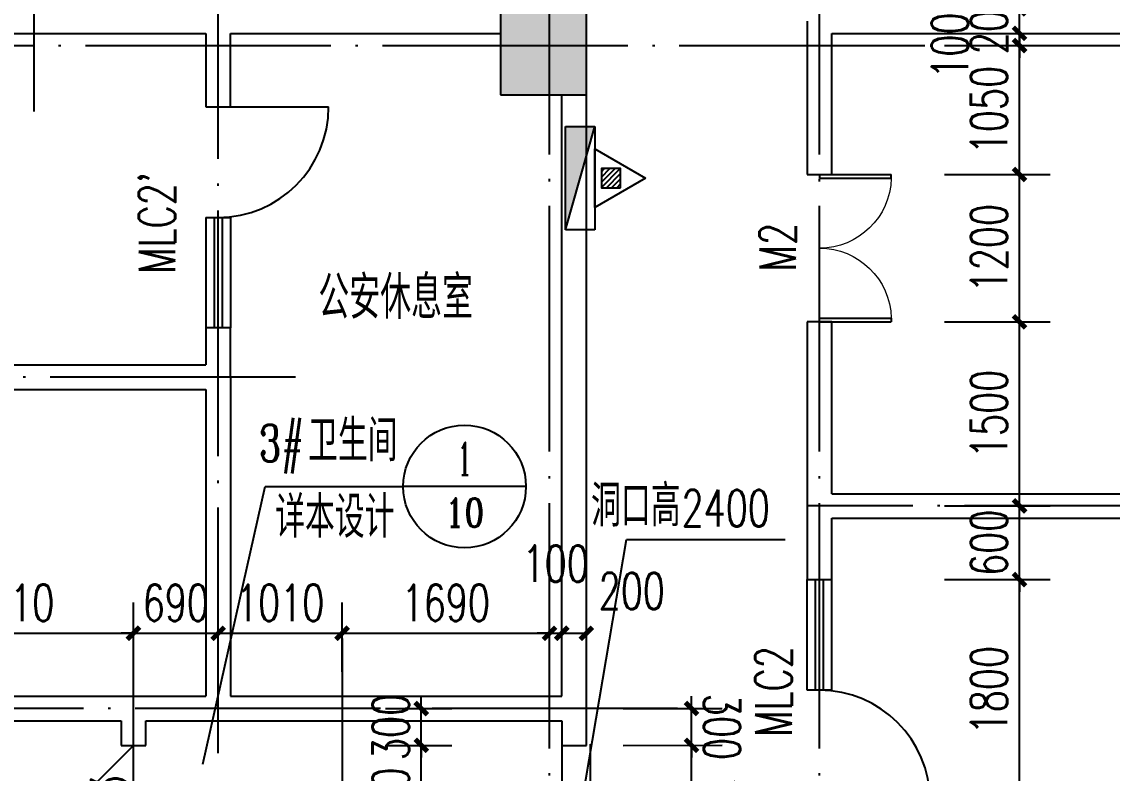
# Model space of a CAD drawing. Extents: x 63793 to 231107, y 20849 to 337643.
# Drawn here: x 184299 to 193184, y 229705 to 235825 of the extents above; entities that cross this region are included whole.
import ezdxf
from ezdxf.enums import TextEntityAlignment as Align

# ---------------------------------------------------------------- set-up
doc = ezdxf.new("R2010")
doc.units = 0
doc.header["$LTSCALE"] = 1000
doc.header["$MEASUREMENT"] = 0
doc.linetypes.add('DASH', pattern=[0.35, 0.25, -0.1])
doc.linetypes.add('DOTE', pattern=[2.42, 2, -0.2, 0.02, -0.2])
for name, color, linetype in [('COLUMN', 2, 'Continuous'), ('DIM_LEAD', 3, 'Continuous'), ('DOTE', 1, 'DOTE'), ('EQUIP_消火栓', 7, 'Continuous'), ('EQUIP_消防', 7, 'Continuous'), ('PUB_DIM', 3, 'Continuous'), ('PUB_HATCH', 8, 'Continuous'), ('PUB_TEXT', 7, 'Continuous'), ('WALL', 2, 'Continuous'), ('WINDOW', 4, 'Continuous'), ('WINDOW_TEXT', 7, 'Continuous')]:
    doc.layers.add(name, color=color, linetype=linetype)
doc.styles.add('_TCH_DIM', font='SIMPLEX', dxfattribs={"bigfont": 'GBCBIG'})
doc.styles.add('_TCH_DIM_T3', font='SIMPLEX', dxfattribs={"width": 0.705882, "bigfont": 'GBCBIG'})
doc.styles.add('_TCH_LABEL', font='COMPLEX', dxfattribs={"bigfont": 'GBCBIG'})
doc.styles.add('_TCH_WINDOW', font='SIMPLEX', dxfattribs={"height": 3.5, "bigfont": 'GBCBIG'})
doc.styles.get("Standard").update_dxf_attribs({"font": 'gbenor.shx', "bigfont": 'gbcbig.shx'})
doc.dimstyles.new('_TCH_ARCH&&100', dxfattribs={"dimtxt": 297.5, "dimasz": 100, "dimexe": 250, "dimexo": 300, "dimgap": 100, "dimtad": 1, "dimdec": 0, "dimzin": 0, "dimdsep": 46, "dimtxsty": '_TCH_DIM_T3', "dimblk": 'ARCHTICK', "dimcen": 0.09, "dimclrt": 7, "dimazin": 2, "dimtfac": 1, "dimtdec": 0, "dimtix": 1, "dimtmove": 2, "dimatfit": 3, "dimfxl": 0, "dimtolj": 1, "dimtzin": 0, "dimarcsym": 0})

# ---------------------------------------------------------------- blocks, each defined once
blk = doc.blocks.new('$TwtSys$00000434')
for p, q in [((-0.5, 0.5), (-0.5, -0.5)), ((-0.5, -0.5), (0.5, 0.5)), ((0.5, 0.5), (-0.5, 0.5)), ((0.5, -0.5), (0.5, 0.5)), ((-0.5, -0.5), (0.5, -0.5))]:
    blk.add_line(p, q)
blk.add_solid([(0.5, -0.5), (0.5, 0.5), (-0.5, -0.5)])
blk = doc.blocks.new('$ATTACHMENT$00000214')
h = blk.add_hatch()
h.set_pattern_fill('ANSI31', color=256, scale=200, style=0)
h.set_pattern_definition([(45, (-38543.802, -6842.639), (-17.67767, 17.67767), [])])
h.paths.add_polyline_path([(-64.9, 1.9), (64.9, 1.9), (64.9, -127.9), (-64.9, -127.9)])
for points in [[(0, 171.8), (-198.4, -171.8), (198.4, -171.8)], [(-64.9, 1.9), (64.9, 1.9), (64.9, -127.9), (-64.9, -127.9)]]:
    blk.add_lwpolyline(points, close=True)
blk = doc.blocks.new('dsff')
at = {"layer": 'EQUIP_消火栓', "xscale": -840, "yscale": 240, "zscale": 840, "rotation": 270}
blk.add_blockref('$TwtSys$00000434', (399349.1, -2472.9), dxfattribs=at)
at = {"layer": 'EQUIP_消防', "xscale": -1.2, "yscale": 1.2, "zscale": 1.2, "rotation": 270}
blk.add_blockref('$ATTACHMENT$00000214', (399675.2, -2472.9), dxfattribs=at)
blk = doc.blocks.new('_ArchTick')
at = {"color": 0, "linetype": 'ByBlock', "const_width": 0.4}
blk.add_lwpolyline([(-0.5, -0.5), (0.5, 0.5)], dxfattribs=at)
blk = doc.blocks.new('*D1118')
at = {"layer": 'Defpoints', "color": 0, "transparency": 16777216}
for p in [(191518.8, 231280.9), (192429, 231280.9), (191518.8, 229480.9)]:
    blk.add_point(p, dxfattribs=at)
at = {"layer": 'PUB_DIM', "color": 0, "lineweight": -2, "transparency": 16777216}
for p, q in [((191818.8, 231280.9), (192679, 231280.9)), ((192429, 229480.9), (192429, 231280.9)), ((191818.8, 229480.9), (192679, 229480.9))]:
    blk.add_line(p, q, dxfattribs=at)
at = {"layer": 'PUB_DIM', "color": 0, "lineweight": -2, "transparency": 16777216, "xscale": 100, "yscale": 100, "zscale": 100}
for p, rotation in [((192429, 231280.9), 90), ((192429, 229480.9), 270)]:
    blk.add_blockref('_ArchTick', p, dxfattribs=dict(at, rotation=rotation))
at = {"layer": 'PUB_DIM', "color": 7, "transparency": 16777216, "insert": (192180.3, 230380.9), "char_height": 297.5, "attachment_point": 5, "rotation": 90, "style": '_TCH_DIM_T3'}
blk.add_mtext('\\A1;1800', dxfattribs=at)
blk = doc.blocks.new('*D1119')
at = {"layer": 'Defpoints', "color": 0, "transparency": 16777216}
for p in [(191518.8, 231881.2), (192429, 231881.2), (191518.8, 231280.9)]:
    blk.add_point(p, dxfattribs=at)
at = {"layer": 'PUB_DIM', "color": 0, "lineweight": -2, "transparency": 16777216}
for p, q in [((192429, 231881.2), (192429, 231981.2)), ((191818.8, 231881.2), (192679, 231881.2)), ((192429, 231280.9), (192429, 231881.2)), ((191818.8, 231280.9), (192679, 231280.9)), ((192429, 231280.9), (192429, 231180.9))]:
    blk.add_line(p, q, dxfattribs=at)
at = {"layer": 'PUB_DIM', "color": 0, "lineweight": -2, "transparency": 16777216, "xscale": 100, "yscale": 100, "zscale": 100}
for p, rotation in [((192429, 231881.2), 270), ((192429, 231280.9), 90)]:
    blk.add_blockref('_ArchTick', p, dxfattribs=dict(at, rotation=rotation))
at = {"layer": 'PUB_DIM', "color": 7, "transparency": 16777216, "insert": (192180.3, 231581), "char_height": 297.5, "attachment_point": 5, "rotation": 90, "style": '_TCH_DIM_T3'}
blk.add_mtext('\\A1;600', dxfattribs=at)
blk = doc.blocks.new('*D1120')
at = {"layer": 'Defpoints', "color": 0, "transparency": 16777216}
for p in [(191518.8, 233381.3), (192429, 233381.3), (191518.8, 231881.2)]:
    blk.add_point(p, dxfattribs=at)
at = {"layer": 'PUB_DIM', "color": 0, "lineweight": -2, "transparency": 16777216}
for p, q in [((191818.8, 233381.3), (192679, 233381.3)), ((192429, 231881.2), (192429, 233381.3)), ((191818.8, 231881.2), (192679, 231881.2))]:
    blk.add_line(p, q, dxfattribs=at)
at = {"layer": 'PUB_DIM', "color": 0, "lineweight": -2, "transparency": 16777216, "xscale": 100, "yscale": 100, "zscale": 100}
for p, rotation in [((192429, 233381.3), 90), ((192429, 231881.2), 270)]:
    blk.add_blockref('_ArchTick', p, dxfattribs=dict(at, rotation=rotation))
at = {"layer": 'PUB_DIM', "color": 7, "transparency": 16777216, "insert": (192180.3, 232631.2), "char_height": 297.5, "attachment_point": 5, "rotation": 90, "style": '_TCH_DIM_T3'}
blk.add_mtext('\\A1;1500', dxfattribs=at)
blk = doc.blocks.new('*D1121')
at = {"layer": 'Defpoints', "color": 0, "transparency": 16777216}
for p in [(191518.8, 234581.3), (192429, 234581.3), (191518.8, 233381.3)]:
    blk.add_point(p, dxfattribs=at)
at = {"layer": 'PUB_DIM', "color": 0, "lineweight": -2, "transparency": 16777216}
for p, q in [((191818.8, 234581.3), (192679, 234581.3)), ((192429, 233381.3), (192429, 234581.3)), ((191818.8, 233381.3), (192679, 233381.3))]:
    blk.add_line(p, q, dxfattribs=at)
at = {"layer": 'PUB_DIM', "color": 0, "lineweight": -2, "transparency": 16777216, "xscale": 100, "yscale": 100, "zscale": 100}
for p, rotation in [((192429, 234581.3), 90), ((192429, 233381.3), 270)]:
    blk.add_blockref('_ArchTick', p, dxfattribs=dict(at, rotation=rotation))
at = {"layer": 'PUB_DIM', "color": 7, "transparency": 16777216, "insert": (192180.3, 233981.3), "char_height": 297.5, "attachment_point": 5, "rotation": 90, "style": '_TCH_DIM_T3'}
blk.add_mtext('\\A1;1200', dxfattribs=at)
blk = doc.blocks.new('*D1122')
at = {"layer": 'Defpoints', "color": 0, "transparency": 16777216}
for p in [(191518.8, 235631.2), (192429, 235631.2), (191518.8, 234581.3)]:
    blk.add_point(p, dxfattribs=at)
at = {"layer": 'PUB_DIM', "color": 0, "lineweight": -2, "transparency": 16777216}
for p, q in [((191818.8, 235631.2), (192679, 235631.2)), ((192429, 234581.3), (192429, 235631.2)), ((191818.8, 234581.3), (192679, 234581.3))]:
    blk.add_line(p, q, dxfattribs=at)
at = {"layer": 'PUB_DIM', "color": 0, "lineweight": -2, "transparency": 16777216, "xscale": 100, "yscale": 100, "zscale": 100}
for p, rotation in [((192429, 235631.2), 90), ((192429, 234581.3), 270)]:
    blk.add_blockref('_ArchTick', p, dxfattribs=dict(at, rotation=rotation))
at = {"layer": 'PUB_DIM', "color": 7, "transparency": 16777216, "insert": (192180.3, 235106.2), "char_height": 297.5, "attachment_point": 5, "rotation": 90, "style": '_TCH_DIM_T3'}
blk.add_mtext('\\A1;1050', dxfattribs=at)
blk = doc.blocks.new('*D1123')
at = {"layer": 'Defpoints', "color": 0, "transparency": 16777216}
for p in [(191518.8, 235731.2), (192429, 235731.2), (191518.8, 235631.2)]:
    blk.add_point(p, dxfattribs=at)
at = {"layer": 'PUB_DIM', "color": 0, "lineweight": -2, "transparency": 16777216}
for p, q in [((192429, 235731.2), (192429, 235831.2)), ((191818.8, 235731.2), (192679, 235731.2)), ((192429, 235631.2), (192429, 235731.2)), ((191818.8, 235631.2), (192679, 235631.2)), ((192429, 235631.2), (192429, 235531.2))]:
    blk.add_line(p, q, dxfattribs=at)
at = {"layer": 'PUB_DIM', "color": 0, "lineweight": -2, "transparency": 16777216, "xscale": 100, "yscale": 100, "zscale": 100}
for p, rotation in [((192429, 235731.2), 270), ((192429, 235631.2), 90)]:
    blk.add_blockref('_ArchTick', p, dxfattribs=dict(at, rotation=rotation))
at = {"layer": 'PUB_DIM', "color": 7, "transparency": 16777216, "insert": (191861.5, 235631.2), "char_height": 297.5, "attachment_point": 5, "rotation": 90, "style": '_TCH_DIM_T3'}
blk.add_mtext('\\A1;100', dxfattribs=at)
blk = doc.blocks.new('*D1124')
at = {"layer": 'Defpoints', "color": 0, "transparency": 16777216}
for p in [(191518.8, 235931.2), (192429, 235931.2), (191518.8, 235731.2)]:
    blk.add_point(p, dxfattribs=at)
at = {"layer": 'PUB_DIM', "color": 0, "lineweight": -2, "transparency": 16777216}
for p, q in [((192429, 235931.2), (192429, 236031.2)), ((191818.8, 235931.2), (192679, 235931.2)), ((192429, 235731.2), (192429, 235931.2)), ((191818.8, 235731.2), (192679, 235731.2)), ((192429, 235731.2), (192429, 235631.2))]:
    blk.add_line(p, q, dxfattribs=at)
at = {"layer": 'PUB_DIM', "color": 0, "lineweight": -2, "transparency": 16777216, "xscale": 100, "yscale": 100, "zscale": 100}
for p, rotation in [((192429, 235931.2), 270), ((192429, 235731.2), 90)]:
    blk.add_blockref('_ArchTick', p, dxfattribs=dict(at, rotation=rotation))
at = {"layer": 'PUB_DIM', "color": 7, "transparency": 16777216, "insert": (192180.3, 235831.2), "char_height": 297.5, "attachment_point": 5, "rotation": 90, "style": '_TCH_DIM_T3'}
blk.add_mtext('\\A1;200', dxfattribs=at)
blk = doc.blocks.new('*D1227')
at = {"layer": 'Defpoints', "color": 0, "transparency": 16777216}
for p in [(188898.3, 229931.2), (189756.3, 229931.4), (188898.7, 228731.2)]:
    blk.add_point(p, dxfattribs=at)
at = {"layer": 'PUB_DIM', "color": 0, "lineweight": -2, "transparency": 16777216}
for p, q in [((189198.3, 229931.3), (190006.3, 229931.5)), ((189756.7, 228731.4), (189756.3, 229931.4)), ((189198.7, 228731.3), (190006.7, 228731.5))]:
    blk.add_line(p, q, dxfattribs=at)
at = {"layer": 'PUB_DIM', "color": 0, "lineweight": -2, "transparency": 16777216, "xscale": 100, "yscale": 100, "zscale": 100}
for p, rotation in [((189756.3, 229931.4), 90.01919057545673), ((189756.7, 228731.4), 270.0191905754567)]:
    blk.add_blockref('_ArchTick', p, dxfattribs=dict(at, rotation=rotation))
at = {"layer": 'PUB_DIM', "color": 7, "transparency": 16777216, "insert": (190005.3, 229331.5), "char_height": 297.5, "attachment_point": 5, "rotation": 270.01919, "style": '_TCH_DIM_T3'}
blk.add_mtext('\\A1;1200', dxfattribs=at)
blk = doc.blocks.new('*D1228')
at = {"layer": 'Defpoints', "color": 0, "transparency": 16777216}
for p in [(188898.2, 230231.2), (189756.2, 230231.5), (188898.3, 229931.2)]:
    blk.add_point(p, dxfattribs=at)
at = {"layer": 'PUB_DIM', "color": 0, "lineweight": -2, "transparency": 16777216}
for p, q in [((189756.2, 230231.5), (189756.2, 230331.5)), ((189198.2, 230231.3), (190006.2, 230231.6)), ((189756.3, 229931.4), (189756.2, 230231.5)), ((189198.3, 229931.3), (190006.3, 229931.5)), ((189756.3, 229931.4), (189756.4, 229831.4))]:
    blk.add_line(p, q, dxfattribs=at)
at = {"layer": 'PUB_DIM', "color": 0, "lineweight": -2, "transparency": 16777216, "xscale": 100, "yscale": 100, "zscale": 100}
for p, rotation in [((189756.2, 230231.5), 270.0191905754547), ((189756.3, 229931.4), 90.01919057545474)]:
    blk.add_blockref('_ArchTick', p, dxfattribs=dict(at, rotation=rotation))
at = {"layer": 'PUB_DIM', "color": 7, "transparency": 16777216, "insert": (190005, 230081.5), "char_height": 297.5, "attachment_point": 5, "rotation": 270.01919, "style": '_TCH_DIM_T3'}
blk.add_mtext('\\A1;300', dxfattribs=at)
blk = doc.blocks.new('*D1231')
at = {"layer": 'Defpoints', "color": 0, "transparency": 16777216}
for p in [(186961.8, 229931.2), (187554.4, 229931.2), (186961.8, 229031.2)]:
    blk.add_point(p, dxfattribs=at)
at = {"layer": 'PUB_DIM', "color": 0, "lineweight": -2, "transparency": 16777216}
for p, q in [((187261.8, 229931.2), (187804.4, 229931.2)), ((187554.4, 229031.2), (187554.4, 229931.2)), ((187261.8, 229031.2), (187804.4, 229031.2))]:
    blk.add_line(p, q, dxfattribs=at)
at = {"layer": 'PUB_DIM', "color": 0, "lineweight": -2, "transparency": 16777216, "xscale": 100, "yscale": 100, "zscale": 100}
for p, rotation in [((187554.4, 229931.2), 90), ((187554.4, 229031.2), 270)]:
    blk.add_blockref('_ArchTick', p, dxfattribs=dict(at, rotation=rotation))
at = {"layer": 'PUB_DIM', "color": 7, "transparency": 16777216, "insert": (187305.7, 229481.2), "char_height": 297.5, "attachment_point": 5, "rotation": 90, "style": '_TCH_DIM_T3'}
blk.add_mtext('\\A1;900', dxfattribs=at)
blk = doc.blocks.new('*D1232')
at = {"layer": 'Defpoints', "color": 0, "transparency": 16777216}
for p in [(186961.8, 230231.2), (187554.4, 230231.2), (186961.8, 229931.2)]:
    blk.add_point(p, dxfattribs=at)
at = {"layer": 'PUB_DIM', "color": 0, "lineweight": -2, "transparency": 16777216}
for p, q in [((187554.4, 230231.2), (187554.4, 230331.2)), ((187261.8, 230231.2), (187804.4, 230231.2)), ((187554.4, 229931.2), (187554.4, 230231.2)), ((187261.8, 229931.2), (187804.4, 229931.2)), ((187554.4, 229931.2), (187554.4, 229831.2))]:
    blk.add_line(p, q, dxfattribs=at)
at = {"layer": 'PUB_DIM', "color": 0, "lineweight": -2, "transparency": 16777216, "xscale": 100, "yscale": 100, "zscale": 100}
for p, rotation in [((187554.4, 230231.2), 270), ((187554.4, 229931.2), 90)]:
    blk.add_blockref('_ArchTick', p, dxfattribs=dict(at, rotation=rotation))
at = {"layer": 'PUB_DIM', "color": 7, "transparency": 16777216, "insert": (187305.7, 230081.2), "char_height": 297.5, "attachment_point": 5, "rotation": 90, "style": '_TCH_DIM_T3'}
blk.add_mtext('\\A1;300', dxfattribs=at)
blk = doc.blocks.new('*D1234')
at = {"layer": 'Defpoints', "color": 0, "transparency": 16777216}
for p in [(185209, 230843.8), (183199.3, 230231.2), (185209, 230231.2)]:
    blk.add_point(p, dxfattribs=at)
at = {"layer": 'PUB_DIM', "color": 0, "lineweight": -2, "transparency": 16777216}
for p, q in [((183199.3, 230531.2), (183199.3, 231093.8)), ((185209, 230531.2), (185209, 231093.8)), ((183199.3, 230843.8), (185209, 230843.8))]:
    blk.add_line(p, q, dxfattribs=at)
at = {"layer": 'PUB_DIM', "color": 0, "lineweight": -2, "transparency": 16777216, "xscale": 100, "yscale": 100, "zscale": 100, "rotation": 180}
blk.add_blockref('_ArchTick', (183199.3, 230843.8), dxfattribs=at)
at = {"layer": 'PUB_DIM', "color": 0, "lineweight": -2, "transparency": 16777216, "xscale": 100, "yscale": 100, "zscale": 100}
blk.add_blockref('_ArchTick', (185209, 230843.8), dxfattribs=at)
at = {"layer": 'PUB_DIM', "color": 7, "transparency": 16777216, "insert": (184204.2, 231092.6), "char_height": 297.5, "attachment_point": 5, "style": '_TCH_DIM_T3'}
blk.add_mtext('\\A1;2010', dxfattribs=at)
blk = doc.blocks.new('*D1235')
at = {"layer": 'Defpoints', "color": 0, "transparency": 16777216}
for p in [(185899.3, 230843.8), (185209, 230231.2), (185899.3, 230231.2)]:
    blk.add_point(p, dxfattribs=at)
at = {"layer": 'PUB_DIM', "color": 0, "lineweight": -2, "transparency": 16777216}
for p, q in [((185209, 230531.2), (185209, 231093.8)), ((185899.3, 230531.2), (185899.3, 231093.8)), ((185209, 230843.8), (185109, 230843.8)), ((185209, 230843.8), (185899.3, 230843.8)), ((185899.3, 230843.8), (185999.3, 230843.8))]:
    blk.add_line(p, q, dxfattribs=at)
at = {"layer": 'PUB_DIM', "color": 0, "lineweight": -2, "transparency": 16777216, "xscale": 100, "yscale": 100, "zscale": 100}
blk.add_blockref('_ArchTick', (185209, 230843.8), dxfattribs=at)
at = {"layer": 'PUB_DIM', "color": 0, "lineweight": -2, "transparency": 16777216, "xscale": 100, "yscale": 100, "zscale": 100, "rotation": 180}
blk.add_blockref('_ArchTick', (185899.3, 230843.8), dxfattribs=at)
at = {"layer": 'PUB_DIM', "color": 7, "transparency": 16777216, "insert": (185554.2, 231092.6), "char_height": 297.5, "attachment_point": 5, "style": '_TCH_DIM_T3'}
blk.add_mtext('\\A1;690', dxfattribs=at)
blk = doc.blocks.new('*D1236')
at = {"layer": 'Defpoints', "color": 0, "transparency": 16777216}
for p in [(186909, 230843.8), (185899.3, 230231.2), (186909, 230231.2)]:
    blk.add_point(p, dxfattribs=at)
at = {"layer": 'PUB_DIM', "color": 0, "lineweight": -2, "transparency": 16777216}
for p, q in [((185899.3, 230531.2), (185899.3, 231093.8)), ((186909, 230531.2), (186909, 231093.8)), ((185899.3, 230843.8), (186909, 230843.8))]:
    blk.add_line(p, q, dxfattribs=at)
at = {"layer": 'PUB_DIM', "color": 0, "lineweight": -2, "transparency": 16777216, "xscale": 100, "yscale": 100, "zscale": 100, "rotation": 180}
blk.add_blockref('_ArchTick', (185899.3, 230843.8), dxfattribs=at)
at = {"layer": 'PUB_DIM', "color": 0, "lineweight": -2, "transparency": 16777216, "xscale": 100, "yscale": 100, "zscale": 100}
blk.add_blockref('_ArchTick', (186909, 230843.8), dxfattribs=at)
at = {"layer": 'PUB_DIM', "color": 7, "transparency": 16777216, "insert": (186404.2, 231092.6), "char_height": 297.5, "attachment_point": 5, "style": '_TCH_DIM_T3'}
blk.add_mtext('\\A1;1010', dxfattribs=at)
blk = doc.blocks.new('*D1237')
at = {"layer": 'Defpoints', "color": 0, "transparency": 16777216}
for p in [(188599.3, 230843.8), (186909, 230231.2), (188599.3, 230231.2)]:
    blk.add_point(p, dxfattribs=at)
at = {"layer": 'PUB_DIM', "color": 0, "lineweight": -2, "transparency": 16777216}
for p, q in [((186909, 230531.2), (186909, 231093.8)), ((188599.3, 230531.2), (188599.3, 231093.8)), ((186909, 230843.8), (188599.3, 230843.8))]:
    blk.add_line(p, q, dxfattribs=at)
at = {"layer": 'PUB_DIM', "color": 0, "lineweight": -2, "transparency": 16777216, "xscale": 100, "yscale": 100, "zscale": 100, "rotation": 180}
blk.add_blockref('_ArchTick', (186909, 230843.8), dxfattribs=at)
at = {"layer": 'PUB_DIM', "color": 0, "lineweight": -2, "transparency": 16777216, "xscale": 100, "yscale": 100, "zscale": 100}
blk.add_blockref('_ArchTick', (188599.3, 230843.8), dxfattribs=at)
at = {"layer": 'PUB_DIM', "color": 7, "transparency": 16777216, "insert": (187754.2, 231092.6), "char_height": 297.5, "attachment_point": 5, "style": '_TCH_DIM_T3'}
blk.add_mtext('\\A1;1690', dxfattribs=at)
blk = doc.blocks.new('*D1238')
at = {"layer": 'Defpoints', "color": 0, "transparency": 16777216}
for p in [(188699.3, 230843.8), (188599.3, 230231.2), (188699.3, 230231.2)]:
    blk.add_point(p, dxfattribs=at)
at = {"layer": 'PUB_DIM', "color": 0, "lineweight": -2, "transparency": 16777216}
for p, q in [((188599.3, 230531.2), (188599.3, 231093.8)), ((188699.3, 230531.2), (188699.3, 231093.8)), ((188599.3, 230843.8), (188499.3, 230843.8)), ((188599.3, 230843.8), (188699.3, 230843.8)), ((188699.3, 230843.8), (188799.3, 230843.8))]:
    blk.add_line(p, q, dxfattribs=at)
at = {"layer": 'PUB_DIM', "color": 0, "lineweight": -2, "transparency": 16777216, "xscale": 100, "yscale": 100, "zscale": 100}
blk.add_blockref('_ArchTick', (188599.3, 230843.8), dxfattribs=at)
at = {"layer": 'PUB_DIM', "color": 0, "lineweight": -2, "transparency": 16777216, "xscale": 100, "yscale": 100, "zscale": 100, "rotation": 180}
blk.add_blockref('_ArchTick', (188699.3, 230843.8), dxfattribs=at)
at = {"layer": 'PUB_DIM', "color": 7, "transparency": 16777216, "insert": (188649.3, 231411.3), "char_height": 297.5, "attachment_point": 5, "style": '_TCH_DIM_T3'}
blk.add_mtext('\\A1;100', dxfattribs=at)
blk = doc.blocks.new('*D1239')
at = {"layer": 'Defpoints', "color": 0, "transparency": 16777216}
for p in [(188899.3, 230843.8), (188699.3, 230231.2), (188899.3, 230231.2)]:
    blk.add_point(p, dxfattribs=at)
at = {"layer": 'PUB_DIM', "color": 0, "lineweight": -2, "transparency": 16777216}
for p, q in [((188699.3, 230531.2), (188699.3, 231093.8)), ((188899.3, 230531.2), (188899.3, 231093.8)), ((188699.3, 230843.8), (188899.3, 230843.8))]:
    blk.add_line(p, q, dxfattribs=at)
at = {"layer": 'PUB_DIM', "color": 0, "lineweight": -2, "transparency": 16777216, "xscale": 100, "yscale": 100, "zscale": 100, "rotation": 180}
blk.add_blockref('_ArchTick', (188699.3, 230843.8), dxfattribs=at)
at = {"layer": 'PUB_DIM', "color": 0, "lineweight": -2, "transparency": 16777216, "xscale": 100, "yscale": 100, "zscale": 100}
blk.add_blockref('_ArchTick', (188899.3, 230843.8), dxfattribs=at)
at = {"layer": 'PUB_DIM', "color": 7, "transparency": 16777216, "insert": (189269.3, 231188.8), "char_height": 297.5, "attachment_point": 5, "style": '_TCH_DIM_T3'}
blk.add_mtext('\\A1;200', dxfattribs=at)
blk = doc.blocks.new('_FZH')
blk.add_lwpolyline([(-0.5, -0.5), (0.5, -0.5), (0.5, 0.5), (-0.5, 0.5)], close=True)
at = {"layer": 'PUB_HATCH'}
blk.add_solid([(-0.5, -0.5), (0.5, -0.5), (-0.5, 0.5), (0.5, 0.5)], dxfattribs=at)
blk = doc.blocks.new('$DorLib2D$00000002')
for p, q in [((-0.5, 0), (-0.5, 0.4875)), ((-0.475, 0.4875), (-0.5, 0.4875)), ((-0.475, 0), (-0.475, 0.4875)), ((0.475, 0), (0.475, 0.4875)), ((0.475, 0.4875), (0.5, 0.4875)), ((0.5, 0), (0.5, 0.4875)), ((-0.5, 0), (-0.475, 0)), ((0.5, 0), (0.475, 0))]:
    blk.add_line(p, q)
at = {"lineweight": 13}
for centre, start, end in [((-0.4875, 0), 0, 88.53072), ((0.4875, 0), 91.46928, 180)]:
    blk.add_arc(centre, 0.4875, start, end, dxfattribs=at)
blk = doc.blocks.new('$DorLib2D$00000136')
at = {"color": 0, "linetype": 'DASH'}
blk.add_line((0.5075, 0.6667), (-0.5075, 0.6667), dxfattribs=at)
at = {"color": 0, "linetype": 'Continuous'}
blk.add_line((-0.5, -0.5), (0.5, -0.5), dxfattribs=at)
blk = doc.blocks.new('$DorLib2D$00000114')
at = {"color": 0}
blk.add_line((0.5, 0), (-0.2071, 0.7071), dxfattribs=at)
blk.add_arc((0.5, 0), 1, 135, 180, dxfattribs=at)

msp = doc.modelspace()

# ---------------------------------------------------------------- linework, layer by layer
at = {"layer": 'DIM_LEAD'}
for p, q in [((188835.8, 229312.2), (189225.8, 231609.1)), ((189225.8, 231609.1), (190520.2, 231609.1))]:
    msp.add_line(p, q, dxfattribs=at)
at = {"layer": 'DOTE'}
for p, q in [((188599.3, 217804.9), (188599.3, 243987.7)), ((184399.3, 235093.5), (184399.3, 243733)), ((190799.3, 217804.9), (190799.3, 243716.4)), ((185899.3, 229867.9), (185899.3, 236233.8)), ((138837, 235631.2), (206199.3, 235631.2)), ((186529.5, 232931.2), (179426.5, 232931.2)), ((196399.3, 231881.2), (190699.3, 231881.2)), ((186909, 230800.7), (186909, 226731.2)), ((185209, 226531.2), (185209, 230676)), ((189643.2, 230231.2), (179906.9, 230231.2))]:
    msp.add_line(p, q, dxfattribs=at)
at = {"layer": 'PUB_DIM', "color": 3}
for p, q in [((185774.8, 229778.1), (186282.8, 232040)), ((186282.8, 232040), (187406.9, 232040)), ((188406.9, 232040), (187406.9, 232040))]:
    msp.add_line(p, q, dxfattribs=at)
for centre, radius in [((187906.9, 232040), 500), ((185774.8, 229778.1), 0)]:
    msp.add_circle(centre, radius, dxfattribs=at)
at = {"layer": 'WALL'}
for p, q in [((190699.3, 235831.2), (190699.3, 234581.3)), ((181599.3, 235731.2), (184399.3, 235731.2)), ((184399.3, 235731.2), (185799.3, 235731.2)), ((185799.3, 235731.2), (185799.3, 235131.2)), ((185999.3, 235131.2), (185999.3, 235731.2)), ((185999.3, 235731.2), (188199.3, 235731.2)), ((190899.3, 234581.3), (190899.3, 235731.2)), ((190899.3, 235731.2), (195099.3, 235731.2)), ((188699.3, 230331.2), (188699.3, 235231.2)), ((188899.3, 230231.2), (188899.3, 235231.2)), ((185799.3, 235131.2), (185999.3, 235131.2)), ((190699.3, 234581.3), (190899.3, 234581.3)), ((185999.3, 233331.2), (185799.3, 233331.2)), ((185799.3, 233331.2), (185799.3, 233031.2)), ((185999.3, 232931.2), (185999.3, 233331.2)), ((190899.3, 233381.3), (190699.3, 233381.3)), ((190699.3, 233381.3), (190699.3, 231881.2)), ((190899.3, 231981.2), (190899.3, 233381.3)), ((180699.3, 233031.2), (185799.3, 233031.2)), ((185999.3, 232931.2), (185999.3, 230331.2)), ((180699.3, 232831.2), (185799.3, 232831.2)), ((185799.3, 232831.2), (185799.3, 230331.2)), ((190899.3, 231981.2), (196099.3, 231981.2)), ((190699.3, 231881.2), (190699.3, 231280.9)), ((190899.3, 231280.9), (190899.3, 231781.2)), ((190899.3, 231781.2), (196099.3, 231781.2)), ((190699.3, 231280.9), (190899.3, 231280.9)), ((183199.3, 230331.2), (185212, 230331.2)), ((185212, 230331.2), (185799.3, 230331.2)), ((185999.3, 230331.2), (188699.3, 230331.2)), ((188899.3, 229931.2), (188899.3, 230231.2)), ((183299.3, 230131.2), (185109, 230131.2)), ((185109, 230131.2), (185109, 229931.2)), ((185309, 230131.2), (185899.3, 230131.2)), ((185309, 229931.2), (185309, 230131.2)), ((185899.3, 230131.2), (188699.3, 230131.2)), ((188699.3, 230131.2), (188699.3, 229931.2)), ((185109, 229931.2), (185309, 229931.2)), ((188699.3, 229931.2), (188899.3, 229931.2))]:
    msp.add_line(p, q, dxfattribs=at)
at = {"layer": 'WINDOW'}
for p, q in [((185899.3, 235131.2), (186799.3, 235131.2)), ((185799.3, 234231.2), (185799.3, 233331.2)), ((185799.3, 234231.2), (185999.3, 234231.2)), ((185865.9, 234231.2), (185865.9, 233331.2)), ((185932.6, 234231.2), (185932.6, 233331.2)), ((185999.3, 234231.2), (185999.3, 233331.2)), ((190699.3, 230380.9), (190699.3, 231280.9)), ((190765.9, 230380.9), (190765.9, 231280.9)), ((190832.6, 230380.9), (190832.6, 231280.9)), ((190899.3, 230380.9), (190899.3, 231280.9)), ((190899.3, 230380.9), (190699.3, 230380.9))]:
    msp.add_line(p, q, dxfattribs=at)
for centre, start, end in [((185899.3, 235131.2), 270, 0), ((190799.3, 229480.9), 0, 90)]:
    msp.add_arc(centre, 900, start, end, dxfattribs=at)

# ---------------------------------------------------------------- block references
msp.add_blockref('dsff', (-210499.8, 237024.7))
at = {"layer": 'COLUMN', "xscale": 699.9999999997672, "yscale": 699.9999999997672, "zscale": 699.9999999997672}
msp.add_blockref('_FZH', (188549.3, 235581.2), dxfattribs=at)
at = {"layer": 'WINDOW'}
ref = msp.add_blockref('$DorLib2D$00000002', (190799.3, 233981.3), dxfattribs=dict(at, xscale=1200, yscale=-1200, zscale=1200, rotation=89.99999999999959))
ref.add_attrib('A', 'M2', (190606.6, 233791.3), dxfattribs={"layer": 'WINDOW_TEXT', "height": 297.5, "rotation": 90, "style": '_TCH_WINDOW', "width": 0.705882})
at = {"layer": 'WINDOW', "xscale": -1200, "yscale": -200, "zscale": -1200, "rotation": 89.99999999999865}
msp.add_blockref('$DorLib2D$00000136', (188799.3, 229331.2), dxfattribs=at)
at = {"layer": 'WINDOW'}
ref = msp.add_blockref('$DorLib2D$00000114', (185209, 229481.2), dxfattribs=dict(at, xscale=-900, yscale=-900, zscale=-900, rotation=270.0000000000011))
ref.add_attrib('A', 'M3', (185161.6, 229291.2), dxfattribs={"layer": 'WINDOW_TEXT', "height": 297.5, "rotation": 90, "style": '_TCH_WINDOW', "width": 0.705882})

# ---------------------------------------------------------------- texts
at = {"insert": (186715.4, 233755.4), "char_height": 350, "width": 3190, "attachment_point": 1}
msp.add_mtext('公安休息室', dxfattribs=at)
at = {"layer": 'PUB_TEXT', "color": 3, "style": '_TCH_LABEL'}
for s, p in [('卫生间', (186631.7, 232244.1)), ('详本设计', (186363.6, 231622.2))]:
    msp.add_text(s, height=337.59, dxfattribs=at).set_placement(p)
at = {"layer": 'PUB_TEXT', "color": 3, "style": '_TCH_LABEL', "width": 0.705882}
msp.add_text('3#', height=297.5, dxfattribs=at).set_placement((186231.7, 232244.1))
at = {"layer": 'PUB_TEXT', "color": 3, "style": '_TCH_LABEL'}
for s, height, p, p2 in [('1', 267.7, (187849.5, 232131.6), (187964.3, 232131.6)), ('10', 230.99, (187747.4, 231711.8), (188066.4, 231711.8))]:
    msp.add_text(s, height=height, dxfattribs=at).set_placement(p, p2, align=Align.FIT)
at = {"layer": 'PUB_TEXT', "style": '_TCH_DIM'}
msp.add_text('洞口高', height=337.59, dxfattribs=at).set_placement((188938, 231714.1))
at = {"layer": 'PUB_TEXT', "style": '_TCH_DIM', "width": 0.705882}
msp.add_text('2400', height=297.5, dxfattribs=at).set_placement((189675.2, 231714.1))
at = {"layer": 'WINDOW_TEXT', "style": '_TCH_WINDOW', "width": 0.705882}
for s, p in [("MLC2'", (185549.5, 233772.5)), ('MLC2', (190573, 230000.9))]:
    msp.add_text(s, height=297.5, rotation=90, dxfattribs=at).set_placement(p)

# ---------------------------------------------------------------- dimensions: what is measured, and where the dimension line sits
at = {"layer": 'PUB_DIM'}
for p1, p2, distance, text, picture, middle in [((191518.8, 235731.2), (191518.8, 235931.2), -910.3, '200', '*D1124', (192180.3, 235831.2)), ((191518.8, 234581.3), (191518.8, 235631.2), -910.3, '1050', '*D1122', (192180.3, 235106.2)), ((191518.8, 233381.3), (191518.8, 234581.3), -910.3, '1200', '*D1121', (192180.3, 233981.3)), ((191518.8, 231881.2), (191518.8, 233381.3), -910.3, '1500', '*D1120', (192180.3, 232631.2)), ((191518.8, 231280.9), (191518.8, 231881.2), -910.3, '600', '*D1119', (192180.3, 231581)), ((183199.3, 230231.2), (185209, 230231.2), 612.7, '2010', '*D1234', (184204.2, 231092.6)), ((185209, 230231.2), (185899.3, 230231.2), 612.7, '690', '*D1235', (185554.2, 231092.6)), ((185899.3, 230231.2), (186909, 230231.2), 612.7, '1010', '*D1236', (186404.2, 231092.6)), ((186909, 230231.2), (188599.3, 230231.2), 612.7, '1690', '*D1237', (187754.2, 231092.6)), ((191518.8, 229480.9), (191518.8, 231280.9), -910.3, '1800', '*D1118', (192180.3, 230380.9)), ((186961.8, 229931.2), (186961.8, 230231.2), -592.6, '300', '*D1232', (187305.7, 230081.2)), ((188898.3, 229931.2), (188898.2, 230231.2), -858, '300', '*D1228', (190005, 230081.5)), ((186961.8, 229031.2), (186961.8, 229931.2), -592.6, '900', '*D1231', (187305.7, 229481.2)), ((188898.7, 228731.2), (188898.3, 229931.2), -858, '1200', '*D1227', (190005.3, 229331.5))]:
    dim = msp.add_aligned_dim(p1=p1, p2=p2, distance=distance, text=text, dimstyle='_TCH_ARCH&&100', dxfattribs=at)
    dim.commit()
    dim.dimension.update_dxf_attribs({"geometry": picture, "text_midpoint": middle})
for base, p1, p2, angle, text, picture, middle in [((192429, 235731.2), (191518.8, 235631.2), (191518.8, 235731.2), 90, '100', '*D1123', (191861.5, 235631.2)), ((188699.3, 230843.8), (188599.3, 230231.2), (188699.3, 230231.2), 0, '100', '*D1238', (188649.3, 231411.3)), ((188899.3, 230843.8), (188699.3, 230231.2), (188899.3, 230231.2), 0, '200', '*D1239', (189269.3, 231188.8))]:
    dim = msp.add_linear_dim(base=base, p1=p1, p2=p2, angle=angle, text=text, dimstyle='_TCH_ARCH&&100', dxfattribs=at)
    dim.commit()
    dim.dimension.update_dxf_attribs({"geometry": picture, "text_midpoint": middle, "dimtype": 129})

doc.saveas('drawing.dxf')
